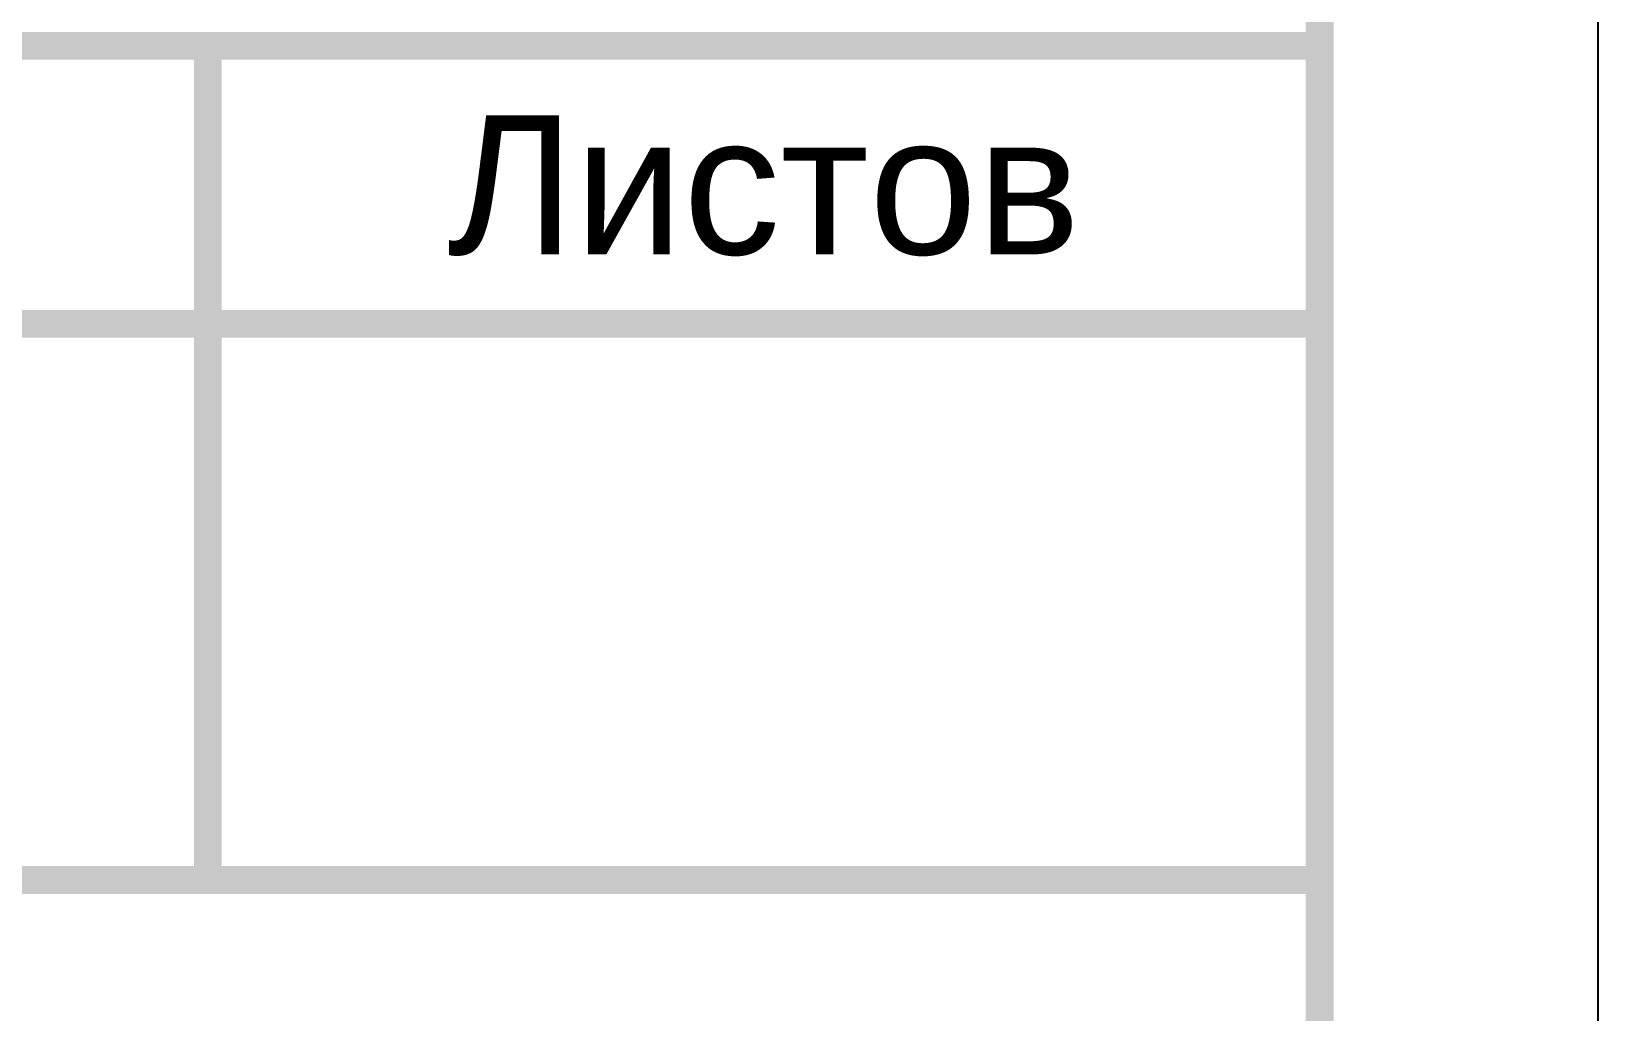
# Model space of a CAD drawing. Header units: millimetres. Extents: x 1990 to 7549, y 397 to 3825.
# Drawn here: x 4073.85 to 4102.03, y 1192.45 to 1210.08 of the extents above; entities that cross this region are included whole.
import ezdxf
from ezdxf.enums import TextEntityAlignment as Align

# ---------------------------------------------------------------- set-up
doc = ezdxf.new("R2010")
doc.units = ezdxf.units.MM
doc.layers.add('Размеры на чертеже', color=250, linetype='Continuous', lineweight=25)
doc.styles.add('-ISOCPEUR-', font='isocpeur.TTF')
doc.styles.get("Standard").update_dxf_attribs({"font": 'arial.ttf'})

# ---------------------------------------------------------------- blocks, each defined once
blk = doc.blocks.new('*U370')
blk.add_lwpolyline([(0, 123), (594, 123), (594, -297), (0, -297)], close=True)
at = {"const_width": 0.5}
blk.add_lwpolyline([(20, 118), (589, 118), (589, -292), (20, -292)], close=True, dxfattribs=at)
for points in [[(404, -262), (589, -262)], [(569, -262), (569, -277)], [(539, -267), (589, -267)], [(469, -277), (589, -277)]]:
    blk.add_lwpolyline(points, dxfattribs=at)
blk.add_text('Листов', height=2.5).set_placement((579, -264.5), align=Align.MIDDLE_CENTER)
blk.add_attdef('РАЗРАБОТАЛ', text='', height=2.5).set_placement((424.501, -264.224), align=Align.MIDDLE_LEFT)
at = {"flags": 8}
for tag, height, p in [('ДАТА', 2.5, (464.074, -264.402)), ('ЛИСТ', 3, (560.388, -271.915)), ('ЛИСТОВ', 3, (577.888, -271.915))]:
    blk.add_attdef(tag, text='', height=height, dxfattribs=at).set_placement(p, align=Align.MIDDLE_CENTER)
for tag, p in [('ТЕПЛОВЫЕ_СЕТИ_001', (489.411, -270.975)), ('ИМЯ_ЧЕРТЕЖА_001', (491.508, -285.584))]:
    blk.add_attdef(tag, p, '', height=3, dxfattribs=at)
blk.add_attdef('ПРОВЕРИЛ', (424.749, -270.729), '', height=2.5)
at = {"style": '-ISOCPEUR-', "flags": 8}
blk.add_attdef('ФОРМАТ', text='', height=3, dxfattribs=at).set_placement((554.972, -294.745), align=Align.MIDDLE_CENTER)

msp = doc.modelspace()

# ---------------------------------------------------------------- block references
at = {"layer": 'Размеры на чертеже', "lineweight": 90}
msp.add_blockref('*U370', (3508.029, 1471.816), dxfattribs=at)

doc.saveas('drawing.dxf')
